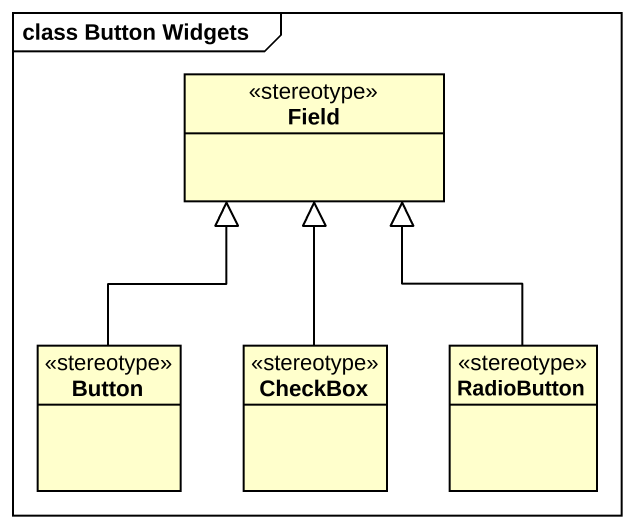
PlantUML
@startuml
mainframe class Button Widgets
hide circle
hide empty members
class Field <<stereotype>>
class Button <<stereotype>>
class CheckBox <<stereotype>>
class RadioButton <<stereotype>>
Button -up-|> Field
CheckBox -up-|> Field
RadioButton -up-|> Field
@enduml
